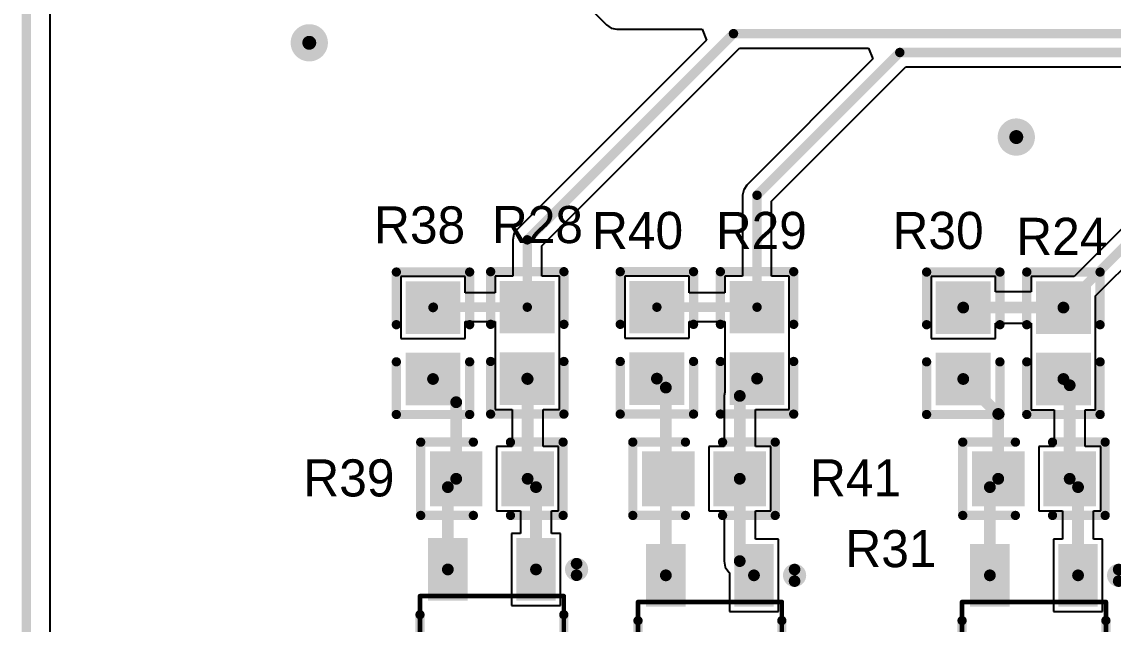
# Model space of a CAD drawing. Extents: x 32 to 132, y 19 to 123.
# Drawn here: x 31.65 to 55.17, y 88.05 to 101.04 of the extents above; entities that cross this region are included whole.
import ezdxf

# ---------------------------------------------------------------- set-up
doc = ezdxf.new("R2010")
doc.units = 0
doc.layers.get('0').update_dxf_attribs({"linetype": 'CONTINUOUS'})
for name, color, linetype in [('BOTTOMLAYER', 5, 'CONTINUOUS'), ('BOTTOMSOLDER', 6, 'CONTINUOUS'), ('MECHANICAL1', 6, 'CONTINUOUS'), ('MECHANICAL13', 56, 'CONTINUOUS'), ('MULTILAYER', 9, 'CONTINUOUS'), ('TOPLAYER', 1, 'CONTINUOUS'), ('TOPOVERLAY', 2, 'CONTINUOUS'), ('TOPPASTE', 8, 'CONTINUOUS'), ('TOPSOLDER', 216, 'CONTINUOUS'), ('VIAHOLELAYER', 16, 'CONTINUOUS')]:
    doc.layers.add(name, color=color, linetype=linetype)

# ---------------------------------------------------------------- blocks, each defined once
blk = doc.blocks.new('SOT_23_3L_70')
at = {"layer": 'MECHANICAL13', "const_width": 0.0999998}
for points in [[(-0.8999982, 1.54999944), (-0.8999982, -1.54999944)], [(-0.8999982, 1.54999944), (0.90000074, 1.54999944)], [(0.90000074, 1.54999944), (0.90000074, -1.54999944)], [(-0.8999982, -1.54999944), (0.90000074, -1.54999944)]]:
    blk.add_lwpolyline(points, dxfattribs=at)
at = {"layer": 'MECHANICAL13', "const_width": 0.0499999}
for points in [[(-0.9249968799999999, 1.54999944, 1), (-0.8749995199999999, 1.54999944, 1)], [(-0.9249968799999999, 1.54999944, 1), (-0.8749995199999999, 1.54999944, 1)], [(0.8750020599999999, 1.54999944, 1), (0.9249994199999999, 1.54999944, 1)], [(0.8750020599999999, 1.54999944, 1), (0.9249994199999999, 1.54999944, 1)], [(-0.9249968799999999, -1.54999944, 1), (-0.8749995199999999, -1.54999944, 1)], [(-0.9249968799999999, -1.54999944, 1), (-0.8749995199999999, -1.54999944, 1)], [(0.8750020599999999, -1.54999944, 1), (0.9249994199999999, -1.54999944, 1)], [(0.8750020599999999, -1.54999944, 1), (0.9249994199999999, -1.54999944, 1)]]:
    blk.add_lwpolyline(points, format="xyb", close=True, dxfattribs=at)
at = {"layer": 'TOPLAYER'}
for points in [[(0.90000074, 1.27499872), (0.90000074, 0.62499748), (2.05000098, 1.27499872), (2.05000098, 0.62499748)], [(-2.04999844, 0.32500062), (-2.04999844, -0.32500062), (-0.8999982, 0.32500062), (-0.8999982, -0.32500062)], [(0.90000074, -0.62500002), (0.90000074, -1.27500126), (2.05000098, -0.62500002), (2.05000098, -1.27500126)]]:
    blk.add_solid(points, dxfattribs=at)
at = {"layer": 'TOPOVERLAY', "const_width": 0.1999996}
for points in [[(-0.8999982, 1.54999944), (0.50000154, 1.54999944)], [(-0.8999982, 1.54999944), (-0.8999982, 0.72499982)], [(-0.8999982, -0.72499982), (-0.8999982, -1.54999944)], [(-0.8999982, -1.54999944), (0.50000154, -1.54999944)]]:
    blk.add_lwpolyline(points, dxfattribs=at)
at = {"layer": 'TOPOVERLAY'}
for points, const_width in [([(-0.9499981, 1.54999944, 1), (-0.8499983, 1.54999944, 1)], 0.0999998), ([(-0.9499981, 1.54999944, 1), (-0.8499983, 1.54999944, 1)], 0.0999998), ([(0.45000164, 1.54999944, 1), (0.55000144, 1.54999944, 1)], 0.0999998), ([(-0.9499981, 0.72499982, 1), (-0.8499983, 0.72499982, 1)], 0.0999998), ([(-0.9499981, -0.72499982, 1), (-0.8499983, -0.72499982, 1)], 0.0999998), ([(-0.9499981, -1.54999944, 1), (-0.8499983, -1.54999944, 1)], 0.0999998), ([(-0.9499981, -1.54999944, 1), (-0.8499983, -1.54999944, 1)], 0.0999998), ([(0.45000164, -1.54999944, 1), (0.55000144, -1.54999944, 1)], 0.0999998), ([(1.60000188, -1.82500016, 1), (1.34999984, -1.82500016, 1)], 0.2499995), ([(1.2875006, -1.82500016, 1), (1.41249908, -1.82500016, 1)], 0.12499848), ([(1.53750264, -1.82500016, 1), (1.66250112, -1.82500016, 1)], 0.12499848)]:
    blk.add_lwpolyline(points, format="xyb", close=True, dxfattribs=dict(at, const_width=const_width))
at = {"layer": 'TOPPASTE'}
for points in [[(0.90000074, 1.27499872), (0.90000074, 0.62499748), (2.05000098, 1.27499872), (2.05000098, 0.62499748)], [(-2.04999844, 0.32500062), (-2.04999844, -0.32500062), (-0.8999982, 0.32500062), (-0.8999982, -0.32500062)], [(0.90000074, -0.62500002), (0.90000074, -1.27500126), (2.05000098, -0.62500002), (2.05000098, -1.27500126)]]:
    blk.add_solid(points, dxfattribs=at)
at = {"layer": 'TOPSOLDER'}
for points in [[(0.7984007399999999, 1.37659872), (0.7984007399999999, 0.52339748), (2.15160098, 1.37659872), (2.15160098, 0.52339748)], [(-2.15159844, 0.42660062), (-2.15159844, -0.42660062), (-0.7983982, 0.42660062), (-0.7983982, -0.42660062)], [(0.7984007399999999, -0.52340002), (0.7984007399999999, -1.37660126), (2.15160098, -0.52340002), (2.15160098, -1.37660126)]]:
    blk.add_solid(points, dxfattribs=at)
blk = doc.blocks.new('SOT_23_3L_74')
at = {"layer": 'MECHANICAL13', "const_width": 0.0999998}
for points in [[(-0.8999982, 1.54999944), (-0.8999982, -1.54999944)], [(-0.8999982, 1.54999944), (0.90000074, 1.54999944)], [(0.90000074, 1.54999944), (0.90000074, -1.54999944)], [(-0.8999982, -1.54999944), (0.90000074, -1.54999944)]]:
    blk.add_lwpolyline(points, dxfattribs=at)
at = {"layer": 'MECHANICAL13', "const_width": 0.0499999}
for points in [[(-0.9249968799999999, 1.54999944, 1), (-0.8749995199999999, 1.54999944, 1)], [(-0.9249968799999999, 1.54999944, 1), (-0.8749995199999999, 1.54999944, 1)], [(0.8750020599999999, 1.54999944, 1), (0.9249994199999999, 1.54999944, 1)], [(0.8750020599999999, 1.54999944, 1), (0.9249994199999999, 1.54999944, 1)], [(-0.9249968799999999, -1.54999944, 1), (-0.8749995199999999, -1.54999944, 1)], [(-0.9249968799999999, -1.54999944, 1), (-0.8749995199999999, -1.54999944, 1)], [(0.8750020599999999, -1.54999944, 1), (0.9249994199999999, -1.54999944, 1)], [(0.8750020599999999, -1.54999944, 1), (0.9249994199999999, -1.54999944, 1)]]:
    blk.add_lwpolyline(points, format="xyb", close=True, dxfattribs=at)
at = {"layer": 'TOPLAYER'}
for points in [[(0.90000074, 1.27499872), (0.90000074, 0.62499748), (2.05000098, 1.27499872), (2.05000098, 0.62499748)], [(-2.04999844, 0.32500062), (-2.04999844, -0.32500062), (-0.8999982, 0.32500062), (-0.8999982, -0.32500062)], [(0.90000074, -0.62500002), (0.90000074, -1.27500126), (2.05000098, -0.62500002), (2.05000098, -1.27500126)]]:
    blk.add_solid(points, dxfattribs=at)
at = {"layer": 'TOPOVERLAY', "const_width": 0.1999996}
for points in [[(-0.8999982, 1.54999944), (0.50000154, 1.54999944)], [(-0.8999982, 1.54999944), (-0.8999982, 0.72499982)], [(-0.8999982, -0.72499982), (-0.8999982, -1.54999944)], [(-0.8999982, -1.54999944), (0.50000154, -1.54999944)]]:
    blk.add_lwpolyline(points, dxfattribs=at)
at = {"layer": 'TOPOVERLAY'}
for points, const_width in [([(-0.9499981, 1.54999944, 1), (-0.8499983, 1.54999944, 1)], 0.0999998), ([(-0.9499981, 1.54999944, 1), (-0.8499983, 1.54999944, 1)], 0.0999998), ([(0.45000164, 1.54999944, 1), (0.55000144, 1.54999944, 1)], 0.0999998), ([(-0.9499981, 0.72499982, 1), (-0.8499983, 0.72499982, 1)], 0.0999998), ([(-0.9499981, -0.72499982, 1), (-0.8499983, -0.72499982, 1)], 0.0999998), ([(-0.9499981, -1.54999944, 1), (-0.8499983, -1.54999944, 1)], 0.0999998), ([(-0.9499981, -1.54999944, 1), (-0.8499983, -1.54999944, 1)], 0.0999998), ([(0.45000164, -1.54999944, 1), (0.55000144, -1.54999944, 1)], 0.0999998), ([(1.60000188, -1.82500016, 1), (1.34999984, -1.82500016, 1)], 0.2499995), ([(1.2875006, -1.82500016, 1), (1.41249908, -1.82500016, 1)], 0.12499848), ([(1.53750264, -1.82500016, 1), (1.66250112, -1.82500016, 1)], 0.12499848)]:
    blk.add_lwpolyline(points, format="xyb", close=True, dxfattribs=dict(at, const_width=const_width))
at = {"layer": 'TOPPASTE'}
for points in [[(0.90000074, 1.27499872), (0.90000074, 0.62499748), (2.05000098, 1.27499872), (2.05000098, 0.62499748)], [(-2.04999844, 0.32500062), (-2.04999844, -0.32500062), (-0.8999982, 0.32500062), (-0.8999982, -0.32500062)], [(0.90000074, -0.62500002), (0.90000074, -1.27500126), (2.05000098, -0.62500002), (2.05000098, -1.27500126)]]:
    blk.add_solid(points, dxfattribs=at)
at = {"layer": 'TOPSOLDER'}
for points in [[(0.7984007399999999, 1.37659872), (0.7984007399999999, 0.52339748), (2.15160098, 1.37659872), (2.15160098, 0.52339748)], [(-2.15159844, 0.42660062), (-2.15159844, -0.42660062), (-0.7983982, 0.42660062), (-0.7983982, -0.42660062)], [(0.7984007399999999, -0.52340002), (0.7984007399999999, -1.37660126), (2.15160098, -0.52340002), (2.15160098, -1.37660126)]]:
    blk.add_solid(points, dxfattribs=at)
blk = doc.blocks.new('SOT_23_3L_75')
at = {"layer": 'MECHANICAL13', "const_width": 0.0999998}
for points in [[(-0.8999982, 1.54999944), (-0.8999982, -1.54999944)], [(-0.8999982, 1.54999944), (0.90000074, 1.54999944)], [(0.90000074, 1.54999944), (0.90000074, -1.54999944)], [(-0.8999982, -1.54999944), (0.90000074, -1.54999944)]]:
    blk.add_lwpolyline(points, dxfattribs=at)
at = {"layer": 'MECHANICAL13', "const_width": 0.0499999}
for points in [[(-0.9249968799999999, 1.54999944, 1), (-0.8749995199999999, 1.54999944, 1)], [(-0.9249968799999999, 1.54999944, 1), (-0.8749995199999999, 1.54999944, 1)], [(0.8750020599999999, 1.54999944, 1), (0.9249994199999999, 1.54999944, 1)], [(0.8750020599999999, 1.54999944, 1), (0.9249994199999999, 1.54999944, 1)], [(-0.9249968799999999, -1.54999944, 1), (-0.8749995199999999, -1.54999944, 1)], [(-0.9249968799999999, -1.54999944, 1), (-0.8749995199999999, -1.54999944, 1)], [(0.8750020599999999, -1.54999944, 1), (0.9249994199999999, -1.54999944, 1)], [(0.8750020599999999, -1.54999944, 1), (0.9249994199999999, -1.54999944, 1)]]:
    blk.add_lwpolyline(points, format="xyb", close=True, dxfattribs=at)
at = {"layer": 'TOPLAYER'}
for points in [[(0.90000074, 1.27499872), (0.90000074, 0.62499748), (2.05000098, 1.27499872), (2.05000098, 0.62499748)], [(-2.04999844, 0.32500062), (-2.04999844, -0.32500062), (-0.8999982, 0.32500062), (-0.8999982, -0.32500062)], [(0.90000074, -0.62500002), (0.90000074, -1.27500126), (2.05000098, -0.62500002), (2.05000098, -1.27500126)]]:
    blk.add_solid(points, dxfattribs=at)
at = {"layer": 'TOPOVERLAY', "const_width": 0.1999996}
for points in [[(-0.8999982, 1.54999944), (0.50000154, 1.54999944)], [(-0.8999982, 1.54999944), (-0.8999982, 0.72499982)], [(-0.8999982, -0.72499982), (-0.8999982, -1.54999944)], [(-0.8999982, -1.54999944), (0.50000154, -1.54999944)]]:
    blk.add_lwpolyline(points, dxfattribs=at)
at = {"layer": 'TOPOVERLAY'}
for points, const_width in [([(-0.9499981, 1.54999944, 1), (-0.8499983, 1.54999944, 1)], 0.0999998), ([(-0.9499981, 1.54999944, 1), (-0.8499983, 1.54999944, 1)], 0.0999998), ([(0.45000164, 1.54999944, 1), (0.55000144, 1.54999944, 1)], 0.0999998), ([(-0.9499981, 0.72499982, 1), (-0.8499983, 0.72499982, 1)], 0.0999998), ([(-0.9499981, -0.72499982, 1), (-0.8499983, -0.72499982, 1)], 0.0999998), ([(-0.9499981, -1.54999944, 1), (-0.8499983, -1.54999944, 1)], 0.0999998), ([(-0.9499981, -1.54999944, 1), (-0.8499983, -1.54999944, 1)], 0.0999998), ([(0.45000164, -1.54999944, 1), (0.55000144, -1.54999944, 1)], 0.0999998), ([(1.60000188, -1.82500016, 1), (1.34999984, -1.82500016, 1)], 0.2499995), ([(1.2875006, -1.82500016, 1), (1.41249908, -1.82500016, 1)], 0.12499848), ([(1.53750264, -1.82500016, 1), (1.66250112, -1.82500016, 1)], 0.12499848)]:
    blk.add_lwpolyline(points, format="xyb", close=True, dxfattribs=dict(at, const_width=const_width))
at = {"layer": 'TOPPASTE'}
for points in [[(0.90000074, 1.27499872), (0.90000074, 0.62499748), (2.05000098, 1.27499872), (2.05000098, 0.62499748)], [(-2.04999844, 0.32500062), (-2.04999844, -0.32500062), (-0.8999982, 0.32500062), (-0.8999982, -0.32500062)], [(0.90000074, -0.62500002), (0.90000074, -1.27500126), (2.05000098, -0.62500002), (2.05000098, -1.27500126)]]:
    blk.add_solid(points, dxfattribs=at)
at = {"layer": 'TOPSOLDER'}
for points in [[(0.7984007399999999, 1.37659872), (0.7984007399999999, 0.52339748), (2.15160098, 1.37659872), (2.15160098, 0.52339748)], [(-2.15159844, 0.42660062), (-2.15159844, -0.42660062), (-0.7983982, 0.42660062), (-0.7983982, -0.42660062)], [(0.7984007399999999, -0.52340002), (0.7984007399999999, -1.37660126), (2.15160098, -0.52340002), (2.15160098, -1.37660126)]]:
    blk.add_solid(points, dxfattribs=at)
blk = doc.blocks.new('0603_R_93')
at = {"layer": 'TOPLAYER'}
for points in [[(-1.2349988, -0.48999902), (-0.30499812, -0.48999902), (-1.2349988, 0.48999902), (-0.30499812, 0.48999902)], [(0.3050032, -0.48999902), (1.23500388, -0.48999902), (0.3050032, 0.48999902), (1.23500388, 0.48999902)]]:
    blk.add_solid(points, dxfattribs=at)
at = {"layer": 'TOPOVERLAY', "const_width": 0.1999996}
for points in [[(-1.5349982, -0.79000096), (-1.5349982, 0.79000096)], [(-0.3999992, 0.79000096), (-1.5349982, 0.79000096)], [(1.53500074, 0.79000096), (0.40000174, 0.79000096)], [(1.53500074, -0.79000096), (1.53500074, 0.79000096)], [(-0.3999992, -0.79000096), (-1.5349982, -0.79000096)], [(1.53500074, -0.79000096), (0.40000174, -0.79000096)]]:
    blk.add_lwpolyline(points, dxfattribs=at)
at = {"layer": 'TOPOVERLAY', "const_width": 0.0999998}
for points in [[(-1.5849981, 0.79000096, 1), (-1.4849983, 0.79000096, 1)], [(-1.5849981, 0.79000096, 1), (-1.4849983, 0.79000096, 1)], [(-0.4499991, 0.79000096, 1), (-0.3499993, 0.79000096, 1)], [(0.35000184, 0.79000096, 1), (0.45000164, 0.79000096, 1)], [(1.48500084, 0.79000096, 1), (1.58500064, 0.79000096, 1)], [(1.48500084, 0.79000096, 1), (1.58500064, 0.79000096, 1)], [(-1.5849981, -0.79000096, 1), (-1.4849983, -0.79000096, 1)], [(-1.5849981, -0.79000096, 1), (-1.4849983, -0.79000096, 1)], [(-0.4499991, -0.79000096, 1), (-0.3499993, -0.79000096, 1)], [(0.35000184, -0.79000096, 1), (0.45000164, -0.79000096, 1)], [(1.48500084, -0.79000096, 1), (1.58500064, -0.79000096, 1)], [(1.48500084, -0.79000096, 1), (1.58500064, -0.79000096, 1)]]:
    blk.add_lwpolyline(points, format="xyb", close=True, dxfattribs=at)
at = {"layer": 'TOPPASTE'}
for points in [[(-1.2349988, -0.48999902), (-0.30499812, -0.48999902), (-1.2349988, 0.48999902), (-0.30499812, 0.48999902)], [(0.3050032, -0.48999902), (1.23500388, -0.48999902), (0.3050032, 0.48999902), (1.23500388, 0.48999902)]]:
    blk.add_solid(points, dxfattribs=at)
at = {"layer": 'TOPSOLDER'}
for points in [[(-1.3365988, -0.59159902), (-0.20339812, -0.59159902), (-1.3365988, 0.59159902), (-0.20339812, 0.59159902)], [(0.2034032, -0.59159902), (1.33660388, -0.59159902), (0.2034032, 0.59159902), (1.33660388, 0.59159902)]]:
    blk.add_solid(points, dxfattribs=at)
blk = doc.blocks.new('0603_R_97')
at = {"layer": 'TOPLAYER'}
for points in [[(-1.2349988, -0.48999902), (-0.30499812, -0.48999902), (-1.2349988, 0.48999902), (-0.30499812, 0.48999902)], [(0.3050032, -0.48999902), (1.23500388, -0.48999902), (0.3050032, 0.48999902), (1.23500388, 0.48999902)]]:
    blk.add_solid(points, dxfattribs=at)
at = {"layer": 'TOPOVERLAY', "const_width": 0.1999996}
for points in [[(-1.5349982, -0.79000096), (-1.5349982, 0.79000096)], [(-0.3999992, 0.79000096), (-1.5349982, 0.79000096)], [(1.53500074, 0.79000096), (0.40000174, 0.79000096)], [(1.53500074, -0.79000096), (1.53500074, 0.79000096)], [(-0.3999992, -0.79000096), (-1.5349982, -0.79000096)], [(1.53500074, -0.79000096), (0.40000174, -0.79000096)]]:
    blk.add_lwpolyline(points, dxfattribs=at)
at = {"layer": 'TOPOVERLAY', "const_width": 0.0999998}
for points in [[(-1.5849981, 0.79000096, 1), (-1.4849983, 0.79000096, 1)], [(-1.5849981, 0.79000096, 1), (-1.4849983, 0.79000096, 1)], [(-0.4499991, 0.79000096, 1), (-0.3499993, 0.79000096, 1)], [(0.35000184, 0.79000096, 1), (0.45000164, 0.79000096, 1)], [(1.48500084, 0.79000096, 1), (1.58500064, 0.79000096, 1)], [(1.48500084, 0.79000096, 1), (1.58500064, 0.79000096, 1)], [(-1.5849981, -0.79000096, 1), (-1.4849983, -0.79000096, 1)], [(-1.5849981, -0.79000096, 1), (-1.4849983, -0.79000096, 1)], [(-0.4499991, -0.79000096, 1), (-0.3499993, -0.79000096, 1)], [(0.35000184, -0.79000096, 1), (0.45000164, -0.79000096, 1)], [(1.48500084, -0.79000096, 1), (1.58500064, -0.79000096, 1)], [(1.48500084, -0.79000096, 1), (1.58500064, -0.79000096, 1)]]:
    blk.add_lwpolyline(points, format="xyb", close=True, dxfattribs=at)
at = {"layer": 'TOPPASTE'}
for points in [[(-1.2349988, -0.48999902), (-0.30499812, -0.48999902), (-1.2349988, 0.48999902), (-0.30499812, 0.48999902)], [(0.3050032, -0.48999902), (1.23500388, -0.48999902), (0.3050032, 0.48999902), (1.23500388, 0.48999902)]]:
    blk.add_solid(points, dxfattribs=at)
at = {"layer": 'TOPSOLDER'}
for points in [[(-1.3365988, -0.59159902), (-0.20339812, -0.59159902), (-1.3365988, 0.59159902), (-0.20339812, 0.59159902)], [(0.2034032, -0.59159902), (1.33660388, -0.59159902), (0.2034032, 0.59159902), (1.33660388, 0.59159902)]]:
    blk.add_solid(points, dxfattribs=at)
blk = doc.blocks.new('0603_R_98')
at = {"layer": 'TOPLAYER'}
for points in [[(-1.2349988, -0.48999902), (-0.30499812, -0.48999902), (-1.2349988, 0.48999902), (-0.30499812, 0.48999902)], [(0.3050032, -0.48999902), (1.23500388, -0.48999902), (0.3050032, 0.48999902), (1.23500388, 0.48999902)]]:
    blk.add_solid(points, dxfattribs=at)
at = {"layer": 'TOPOVERLAY', "const_width": 0.1999996}
for points in [[(-1.5349982, -0.79000096), (-1.5349982, 0.79000096)], [(-0.3999992, 0.79000096), (-1.5349982, 0.79000096)], [(1.53500074, 0.79000096), (0.40000174, 0.79000096)], [(1.53500074, -0.79000096), (1.53500074, 0.79000096)], [(-0.3999992, -0.79000096), (-1.5349982, -0.79000096)], [(1.53500074, -0.79000096), (0.40000174, -0.79000096)]]:
    blk.add_lwpolyline(points, dxfattribs=at)
at = {"layer": 'TOPOVERLAY', "const_width": 0.0999998}
for points in [[(-1.5849981, 0.79000096, 1), (-1.4849983, 0.79000096, 1)], [(-1.5849981, 0.79000096, 1), (-1.4849983, 0.79000096, 1)], [(-0.4499991, 0.79000096, 1), (-0.3499993, 0.79000096, 1)], [(0.35000184, 0.79000096, 1), (0.45000164, 0.79000096, 1)], [(1.48500084, 0.79000096, 1), (1.58500064, 0.79000096, 1)], [(1.48500084, 0.79000096, 1), (1.58500064, 0.79000096, 1)], [(-1.5849981, -0.79000096, 1), (-1.4849983, -0.79000096, 1)], [(-1.5849981, -0.79000096, 1), (-1.4849983, -0.79000096, 1)], [(-0.4499991, -0.79000096, 1), (-0.3499993, -0.79000096, 1)], [(0.35000184, -0.79000096, 1), (0.45000164, -0.79000096, 1)], [(1.48500084, -0.79000096, 1), (1.58500064, -0.79000096, 1)], [(1.48500084, -0.79000096, 1), (1.58500064, -0.79000096, 1)]]:
    blk.add_lwpolyline(points, format="xyb", close=True, dxfattribs=at)
at = {"layer": 'TOPPASTE'}
for points in [[(-1.2349988, -0.48999902), (-0.30499812, -0.48999902), (-1.2349988, 0.48999902), (-0.30499812, 0.48999902)], [(0.3050032, -0.48999902), (1.23500388, -0.48999902), (0.3050032, 0.48999902), (1.23500388, 0.48999902)]]:
    blk.add_solid(points, dxfattribs=at)
at = {"layer": 'TOPSOLDER'}
for points in [[(-1.3365988, -0.59159902), (-0.20339812, -0.59159902), (-1.3365988, 0.59159902), (-0.20339812, 0.59159902)], [(0.2034032, -0.59159902), (1.33660388, -0.59159902), (0.2034032, 0.59159902), (1.33660388, 0.59159902)]]:
    blk.add_solid(points, dxfattribs=at)
blk = doc.blocks.new('0603_R_99')
at = {"layer": 'TOPLAYER'}
for points in [[(-1.2349988, -0.48999902), (-0.30499812, -0.48999902), (-1.2349988, 0.48999902), (-0.30499812, 0.48999902)], [(0.3050032, -0.48999902), (1.23500388, -0.48999902), (0.3050032, 0.48999902), (1.23500388, 0.48999902)]]:
    blk.add_solid(points, dxfattribs=at)
at = {"layer": 'TOPOVERLAY', "const_width": 0.1999996}
for points in [[(-1.5349982, 0.79000096), (-1.5349982, -0.79000096)], [(-1.5349982, 0.79000096), (-0.3999992, 0.79000096)], [(0.40000174, 0.79000096), (1.53500074, 0.79000096)], [(1.53500074, 0.79000096), (1.53500074, -0.79000096)], [(-1.5349982, -0.79000096), (-0.3999992, -0.79000096)], [(0.40000174, -0.79000096), (1.53500074, -0.79000096)]]:
    blk.add_lwpolyline(points, dxfattribs=at)
at = {"layer": 'TOPOVERLAY', "const_width": 0.0999998}
for points in [[(-1.5849981, 0.79000096, 1), (-1.4849983, 0.79000096, 1)], [(-1.5849981, 0.79000096, 1), (-1.4849983, 0.79000096, 1)], [(-0.4499991, 0.79000096, 1), (-0.3499993, 0.79000096, 1)], [(0.35000184, 0.79000096, 1), (0.45000164, 0.79000096, 1)], [(1.48500084, 0.79000096, 1), (1.58500064, 0.79000096, 1)], [(1.48500084, 0.79000096, 1), (1.58500064, 0.79000096, 1)], [(-1.5849981, -0.79000096, 1), (-1.4849983, -0.79000096, 1)], [(-1.5849981, -0.79000096, 1), (-1.4849983, -0.79000096, 1)], [(-0.4499991, -0.79000096, 1), (-0.3499993, -0.79000096, 1)], [(0.35000184, -0.79000096, 1), (0.45000164, -0.79000096, 1)], [(1.48500084, -0.79000096, 1), (1.58500064, -0.79000096, 1)], [(1.48500084, -0.79000096, 1), (1.58500064, -0.79000096, 1)]]:
    blk.add_lwpolyline(points, format="xyb", close=True, dxfattribs=at)
at = {"layer": 'TOPPASTE'}
for points in [[(-1.2349988, -0.48999902), (-0.30499812, -0.48999902), (-1.2349988, 0.48999902), (-0.30499812, 0.48999902)], [(0.3050032, -0.48999902), (1.23500388, -0.48999902), (0.3050032, 0.48999902), (1.23500388, 0.48999902)]]:
    blk.add_solid(points, dxfattribs=at)
at = {"layer": 'TOPSOLDER'}
for points in [[(-1.3365988, -0.59159902), (-0.20339812, -0.59159902), (-1.3365988, 0.59159902), (-0.20339812, 0.59159902)], [(0.2034032, -0.59159902), (1.33660388, -0.59159902), (0.2034032, 0.59159902), (1.33660388, 0.59159902)]]:
    blk.add_solid(points, dxfattribs=at)
blk = doc.blocks.new('0603_R_100')
at = {"layer": 'TOPLAYER'}
for points in [[(-1.2349988, -0.48999902), (-0.30499812, -0.48999902), (-1.2349988, 0.48999902), (-0.30499812, 0.48999902)], [(0.3050032, -0.48999902), (1.23500388, -0.48999902), (0.3050032, 0.48999902), (1.23500388, 0.48999902)]]:
    blk.add_solid(points, dxfattribs=at)
at = {"layer": 'TOPOVERLAY', "const_width": 0.1999996}
for points in [[(-1.5349982, -0.79000096), (-1.5349982, 0.79000096)], [(-1.5349982, 0.79000096), (-0.3999992, 0.79000096)], [(0.40000174, 0.79000096), (1.53500074, 0.79000096)], [(1.53500074, -0.79000096), (1.53500074, 0.79000096)], [(-1.5349982, -0.79000096), (-0.3999992, -0.79000096)], [(0.40000174, -0.79000096), (1.53500074, -0.79000096)]]:
    blk.add_lwpolyline(points, dxfattribs=at)
at = {"layer": 'TOPOVERLAY', "const_width": 0.0999998}
for points in [[(-1.5849981, 0.79000096, 1), (-1.4849983, 0.79000096, 1)], [(-1.5849981, 0.79000096, 1), (-1.4849983, 0.79000096, 1)], [(-0.4499991, 0.79000096, 1), (-0.3499993, 0.79000096, 1)], [(0.35000184, 0.79000096, 1), (0.45000164, 0.79000096, 1)], [(1.48500084, 0.79000096, 1), (1.58500064, 0.79000096, 1)], [(1.48500084, 0.79000096, 1), (1.58500064, 0.79000096, 1)], [(-1.5849981, -0.79000096, 1), (-1.4849983, -0.79000096, 1)], [(-1.5849981, -0.79000096, 1), (-1.4849983, -0.79000096, 1)], [(-0.4499991, -0.79000096, 1), (-0.3499993, -0.79000096, 1)], [(0.35000184, -0.79000096, 1), (0.45000164, -0.79000096, 1)], [(1.48500084, -0.79000096, 1), (1.58500064, -0.79000096, 1)], [(1.48500084, -0.79000096, 1), (1.58500064, -0.79000096, 1)]]:
    blk.add_lwpolyline(points, format="xyb", close=True, dxfattribs=at)
at = {"layer": 'TOPPASTE'}
for points in [[(-1.2349988, -0.48999902), (-0.30499812, -0.48999902), (-1.2349988, 0.48999902), (-0.30499812, 0.48999902)], [(0.3050032, -0.48999902), (1.23500388, -0.48999902), (0.3050032, 0.48999902), (1.23500388, 0.48999902)]]:
    blk.add_solid(points, dxfattribs=at)
at = {"layer": 'TOPSOLDER'}
for points in [[(-1.3365988, -0.59159902), (-0.20339812, -0.59159902), (-1.3365988, 0.59159902), (-0.20339812, 0.59159902)], [(0.2034032, -0.59159902), (1.33660388, -0.59159902), (0.2034032, 0.59159902), (1.33660388, 0.59159902)]]:
    blk.add_solid(points, dxfattribs=at)
blk = doc.blocks.new('0603_R_107')
at = {"layer": 'TOPLAYER'}
for points in [[(-1.2349988, -0.48999902), (-0.30499812, -0.48999902), (-1.2349988, 0.48999902), (-0.30499812, 0.48999902)], [(0.3050032, -0.48999902), (1.23500388, -0.48999902), (0.3050032, 0.48999902), (1.23500388, 0.48999902)]]:
    blk.add_solid(points, dxfattribs=at)
at = {"layer": 'TOPOVERLAY', "const_width": 0.1999996}
for points in [[(-1.5349982, 0.79000096), (-1.5349982, -0.79000096)], [(-1.5349982, 0.79000096), (-0.3999992, 0.79000096)], [(0.40000174, 0.79000096), (1.53500074, 0.79000096)], [(1.53500074, 0.79000096), (1.53500074, -0.79000096)], [(-1.5349982, -0.79000096), (-0.3999992, -0.79000096)], [(0.40000174, -0.79000096), (1.53500074, -0.79000096)]]:
    blk.add_lwpolyline(points, dxfattribs=at)
at = {"layer": 'TOPOVERLAY', "const_width": 0.0999998}
for points in [[(-1.5849981, 0.79000096, 1), (-1.4849983, 0.79000096, 1)], [(-1.5849981, 0.79000096, 1), (-1.4849983, 0.79000096, 1)], [(-0.4499991, 0.79000096, 1), (-0.3499993, 0.79000096, 1)], [(0.35000184, 0.79000096, 1), (0.45000164, 0.79000096, 1)], [(1.48500084, 0.79000096, 1), (1.58500064, 0.79000096, 1)], [(1.48500084, 0.79000096, 1), (1.58500064, 0.79000096, 1)], [(-1.5849981, -0.79000096, 1), (-1.4849983, -0.79000096, 1)], [(-1.5849981, -0.79000096, 1), (-1.4849983, -0.79000096, 1)], [(-0.4499991, -0.79000096, 1), (-0.3499993, -0.79000096, 1)], [(0.35000184, -0.79000096, 1), (0.45000164, -0.79000096, 1)], [(1.48500084, -0.79000096, 1), (1.58500064, -0.79000096, 1)], [(1.48500084, -0.79000096, 1), (1.58500064, -0.79000096, 1)]]:
    blk.add_lwpolyline(points, format="xyb", close=True, dxfattribs=at)
at = {"layer": 'TOPPASTE'}
for points in [[(-1.2349988, -0.48999902), (-0.30499812, -0.48999902), (-1.2349988, 0.48999902), (-0.30499812, 0.48999902)], [(0.3050032, -0.48999902), (1.23500388, -0.48999902), (0.3050032, 0.48999902), (1.23500388, 0.48999902)]]:
    blk.add_solid(points, dxfattribs=at)
at = {"layer": 'TOPSOLDER'}
for points in [[(-1.3365988, -0.59159902), (-0.20339812, -0.59159902), (-1.3365988, 0.59159902), (-0.20339812, 0.59159902)], [(0.2034032, -0.59159902), (1.33660388, -0.59159902), (0.2034032, 0.59159902), (1.33660388, 0.59159902)]]:
    blk.add_solid(points, dxfattribs=at)
blk = doc.blocks.new('0603_R_108')
at = {"layer": 'TOPLAYER'}
for points in [[(-1.2349988, -0.48999902), (-0.30499812, -0.48999902), (-1.2349988, 0.48999902), (-0.30499812, 0.48999902)], [(0.3050032, -0.48999902), (1.23500388, -0.48999902), (0.3050032, 0.48999902), (1.23500388, 0.48999902)]]:
    blk.add_solid(points, dxfattribs=at)
at = {"layer": 'TOPOVERLAY', "const_width": 0.1999996}
for points in [[(-1.5349982, -0.79000096), (-1.5349982, 0.79000096)], [(-1.5349982, 0.79000096), (-0.3999992, 0.79000096)], [(0.40000174, 0.79000096), (1.53500074, 0.79000096)], [(1.53500074, -0.79000096), (1.53500074, 0.79000096)], [(-1.5349982, -0.79000096), (-0.3999992, -0.79000096)], [(0.40000174, -0.79000096), (1.53500074, -0.79000096)]]:
    blk.add_lwpolyline(points, dxfattribs=at)
at = {"layer": 'TOPOVERLAY', "const_width": 0.0999998}
for points in [[(-1.5849981, 0.79000096, 1), (-1.4849983, 0.79000096, 1)], [(-1.5849981, 0.79000096, 1), (-1.4849983, 0.79000096, 1)], [(-0.4499991, 0.79000096, 1), (-0.3499993, 0.79000096, 1)], [(0.35000184, 0.79000096, 1), (0.45000164, 0.79000096, 1)], [(1.48500084, 0.79000096, 1), (1.58500064, 0.79000096, 1)], [(1.48500084, 0.79000096, 1), (1.58500064, 0.79000096, 1)], [(-1.5849981, -0.79000096, 1), (-1.4849983, -0.79000096, 1)], [(-1.5849981, -0.79000096, 1), (-1.4849983, -0.79000096, 1)], [(-0.4499991, -0.79000096, 1), (-0.3499993, -0.79000096, 1)], [(0.35000184, -0.79000096, 1), (0.45000164, -0.79000096, 1)], [(1.48500084, -0.79000096, 1), (1.58500064, -0.79000096, 1)], [(1.48500084, -0.79000096, 1), (1.58500064, -0.79000096, 1)]]:
    blk.add_lwpolyline(points, format="xyb", close=True, dxfattribs=at)
at = {"layer": 'TOPPASTE'}
for points in [[(-1.2349988, -0.48999902), (-0.30499812, -0.48999902), (-1.2349988, 0.48999902), (-0.30499812, 0.48999902)], [(0.3050032, -0.48999902), (1.23500388, -0.48999902), (0.3050032, 0.48999902), (1.23500388, 0.48999902)]]:
    blk.add_solid(points, dxfattribs=at)
at = {"layer": 'TOPSOLDER'}
for points in [[(-1.3365988, -0.59159902), (-0.20339812, -0.59159902), (-1.3365988, 0.59159902), (-0.20339812, 0.59159902)], [(0.2034032, -0.59159902), (1.33660388, -0.59159902), (0.2034032, 0.59159902), (1.33660388, 0.59159902)]]:
    blk.add_solid(points, dxfattribs=at)
blk = doc.blocks.new('0603_R_109')
at = {"layer": 'TOPLAYER'}
for points in [[(-1.2349988, -0.48999902), (-0.30499812, -0.48999902), (-1.2349988, 0.48999902), (-0.30499812, 0.48999902)], [(0.3050032, -0.48999902), (1.23500388, -0.48999902), (0.3050032, 0.48999902), (1.23500388, 0.48999902)]]:
    blk.add_solid(points, dxfattribs=at)
at = {"layer": 'TOPOVERLAY', "const_width": 0.1999996}
for points in [[(-1.5349982, 0.79000096), (-1.5349982, -0.79000096)], [(-1.5349982, 0.79000096), (-0.3999992, 0.79000096)], [(0.40000174, 0.79000096), (1.53500074, 0.79000096)], [(1.53500074, 0.79000096), (1.53500074, -0.79000096)], [(-1.5349982, -0.79000096), (-0.3999992, -0.79000096)], [(0.40000174, -0.79000096), (1.53500074, -0.79000096)]]:
    blk.add_lwpolyline(points, dxfattribs=at)
at = {"layer": 'TOPOVERLAY', "const_width": 0.0999998}
for points in [[(-1.5849981, 0.79000096, 1), (-1.4849983, 0.79000096, 1)], [(-1.5849981, 0.79000096, 1), (-1.4849983, 0.79000096, 1)], [(-0.4499991, 0.79000096, 1), (-0.3499993, 0.79000096, 1)], [(0.35000184, 0.79000096, 1), (0.45000164, 0.79000096, 1)], [(1.48500084, 0.79000096, 1), (1.58500064, 0.79000096, 1)], [(1.48500084, 0.79000096, 1), (1.58500064, 0.79000096, 1)], [(-1.5849981, -0.79000096, 1), (-1.4849983, -0.79000096, 1)], [(-1.5849981, -0.79000096, 1), (-1.4849983, -0.79000096, 1)], [(-0.4499991, -0.79000096, 1), (-0.3499993, -0.79000096, 1)], [(0.35000184, -0.79000096, 1), (0.45000164, -0.79000096, 1)], [(1.48500084, -0.79000096, 1), (1.58500064, -0.79000096, 1)], [(1.48500084, -0.79000096, 1), (1.58500064, -0.79000096, 1)]]:
    blk.add_lwpolyline(points, format="xyb", close=True, dxfattribs=at)
at = {"layer": 'TOPPASTE'}
for points in [[(-1.2349988, -0.48999902), (-0.30499812, -0.48999902), (-1.2349988, 0.48999902), (-0.30499812, 0.48999902)], [(0.3050032, -0.48999902), (1.23500388, -0.48999902), (0.3050032, 0.48999902), (1.23500388, 0.48999902)]]:
    blk.add_solid(points, dxfattribs=at)
at = {"layer": 'TOPSOLDER'}
for points in [[(-1.3365988, -0.59159902), (-0.20339812, -0.59159902), (-1.3365988, 0.59159902), (-0.20339812, 0.59159902)], [(0.2034032, -0.59159902), (1.33660388, -0.59159902), (0.2034032, 0.59159902), (1.33660388, 0.59159902)]]:
    blk.add_solid(points, dxfattribs=at)
blk = doc.blocks.new('0603_R_110')
at = {"layer": 'TOPLAYER'}
for points in [[(-1.2349988, -0.48999902), (-0.30499812, -0.48999902), (-1.2349988, 0.48999902), (-0.30499812, 0.48999902)], [(0.3050032, -0.48999902), (1.23500388, -0.48999902), (0.3050032, 0.48999902), (1.23500388, 0.48999902)]]:
    blk.add_solid(points, dxfattribs=at)
at = {"layer": 'TOPOVERLAY', "const_width": 0.1999996}
for points in [[(-1.5349982, -0.79000096), (-1.5349982, 0.79000096)], [(-1.5349982, 0.79000096), (-0.3999992, 0.79000096)], [(0.40000174, 0.79000096), (1.53500074, 0.79000096)], [(1.53500074, -0.79000096), (1.53500074, 0.79000096)], [(-1.5349982, -0.79000096), (-0.3999992, -0.79000096)], [(0.40000174, -0.79000096), (1.53500074, -0.79000096)]]:
    blk.add_lwpolyline(points, dxfattribs=at)
at = {"layer": 'TOPOVERLAY', "const_width": 0.0999998}
for points in [[(-1.5849981, 0.79000096, 1), (-1.4849983, 0.79000096, 1)], [(-1.5849981, 0.79000096, 1), (-1.4849983, 0.79000096, 1)], [(-0.4499991, 0.79000096, 1), (-0.3499993, 0.79000096, 1)], [(0.35000184, 0.79000096, 1), (0.45000164, 0.79000096, 1)], [(1.48500084, 0.79000096, 1), (1.58500064, 0.79000096, 1)], [(1.48500084, 0.79000096, 1), (1.58500064, 0.79000096, 1)], [(-1.5849981, -0.79000096, 1), (-1.4849983, -0.79000096, 1)], [(-1.5849981, -0.79000096, 1), (-1.4849983, -0.79000096, 1)], [(-0.4499991, -0.79000096, 1), (-0.3499993, -0.79000096, 1)], [(0.35000184, -0.79000096, 1), (0.45000164, -0.79000096, 1)], [(1.48500084, -0.79000096, 1), (1.58500064, -0.79000096, 1)], [(1.48500084, -0.79000096, 1), (1.58500064, -0.79000096, 1)]]:
    blk.add_lwpolyline(points, format="xyb", close=True, dxfattribs=at)
at = {"layer": 'TOPPASTE'}
for points in [[(-1.2349988, -0.48999902), (-0.30499812, -0.48999902), (-1.2349988, 0.48999902), (-0.30499812, 0.48999902)], [(0.3050032, -0.48999902), (1.23500388, -0.48999902), (0.3050032, 0.48999902), (1.23500388, 0.48999902)]]:
    blk.add_solid(points, dxfattribs=at)
at = {"layer": 'TOPSOLDER'}
for points in [[(-1.3365988, -0.59159902), (-0.20339812, -0.59159902), (-1.3365988, 0.59159902), (-0.20339812, 0.59159902)], [(0.2034032, -0.59159902), (1.33660388, -0.59159902), (0.2034032, 0.59159902), (1.33660388, 0.59159902)]]:
    blk.add_solid(points, dxfattribs=at)

msp = doc.modelspace()

# ---------------------------------------------------------------- linework, layer by layer
at = {"layer": 'BOTTOMLAYER'}
msp.add_line((32.258, 20.32), (32.258, 121.412), dxfattribs=at)
at = {"layer": 'BOTTOMLAYER', "const_width": 0.2999994}
for points in [[(37.69600029999999, 100.584, 1), (37.9959997, 100.584, 1)], [(52.9360003, 98.55199999999999, 1), (53.23599969999999, 98.55199999999999, 1)]]:
    msp.add_lwpolyline(points, format="xyb", close=True, dxfattribs=at)
at = {"layer": 'BOTTOMSOLDER', "const_width": 0.4015994}
for points in [[(37.6452003, 100.584, 1), (38.0467997, 100.584, 1)], [(52.88520029999999, 98.55199999999999, 1), (53.2867997, 98.55199999999999, 1)]]:
    msp.add_lwpolyline(points, format="xyb", close=True, dxfattribs=at)
at = {"layer": 'MECHANICAL1', "const_width": 0.1999996}
msp.add_lwpolyline([(31.75, 18.669), (31.75, 122.936)], dxfattribs=at)
at = {"layer": 'MULTILAYER', "const_width": 0.2999994}
for points in [[(37.69600029999999, 100.584, 1), (37.9959997, 100.584, 1)], [(52.9360003, 98.55199999999999, 1), (53.23599969999999, 98.55199999999999, 1)]]:
    msp.add_lwpolyline(points, format="xyb", close=True, dxfattribs=at)
at = {"layer": 'TOPLAYER'}
for p, q in [((32.258, 20.32), (32.258, 121.412)), ((40.23370414, 104.9878012), (44.2533913, 100.96811404)), ((44.2533913, 100.96811404), (44.35421152, 100.90074562)), ((44.35421152, 100.90074562), (44.4731394, 100.8770906)), ((44.4731394, 100.8770906), (46.31426347999999, 100.8770906)), ((46.31426347999999, 100.8770906), (46.41146673999999, 100.64242508)), ((46.41146673999999, 100.64242508), (42.3252519, 96.55621024)), ((42.85577154, 96.20773747999999), (47.11872466, 100.4706906)), ((47.11872466, 100.4706906), (49.899316, 100.4706906)), ((49.899316, 100.4706906), (49.99651926, 100.23602508)), ((49.99651926, 100.23602508), (47.2782519, 97.51775518)), ((47.80877154, 97.16928241999999), (50.70378226, 100.0642906)), ((50.70378226, 100.0642906), (58.51792716, 100.0642906)), ((58.61513042, 99.82962508), (54.33070413999999, 95.5451988)), ((54.79519902, 95.13070128), (59.32238834, 99.65789059999999)), ((47.21088348, 97.41693495999999), (47.18722846, 97.29800707999999)), ((47.2782519, 97.51775518), (47.21088348, 97.41693495999999)), ((47.18722846, 97.29800707999999), (47.18722846, 95.55320234)), ((47.80877154, 95.55320234), (47.80877154, 97.16928241999999)), ((42.25788348, 96.45539002), (42.23422846, 96.33646214)), ((42.3252519, 96.55621024), (42.25788348, 96.45539002)), ((42.23422846, 96.33646214), (42.23422846, 95.55320234)), ((42.85577154, 95.55320234), (42.85577154, 96.20773747999999)), ((41.20619902, 95.54520387999999), (39.81980098, 95.54520387999999)), ((39.81980098, 95.54520387999999), (39.81980098, 94.20880319999999)), ((41.20619902, 95.19577353999999), (41.20619902, 95.54520387999999)), ((42.23422846, 95.55320234), (41.85180098, 95.55320234)), ((41.85180098, 95.55320234), (41.85180098, 95.19577353999999)), ((43.23819902, 95.55320234), (42.85577154, 95.55320234)), ((43.23819902, 94.21680674), (43.23819902, 95.55320234)), ((46.03219902, 95.55320488), (44.64580098, 95.55320488)), ((44.64580098, 95.55320488), (44.64580098, 94.2168042)), ((46.03219902, 95.19577608), (46.03219902, 95.55320488)), ((47.18722846, 95.55320234), (46.80480098, 95.55320234)), ((46.80480098, 95.55320234), (46.80480098, 95.19577608)), ((48.19119902, 95.55320234), (47.80877154, 95.55320234)), ((48.19119902, 94.21680674), (48.19119902, 95.55320234)), ((52.63619902, 95.54520133999999), (51.24980098, 95.54520133999999)), ((51.24980098, 95.54520133999999), (51.24980098, 94.20880066)), ((52.63619902, 95.21367038), (52.63619902, 95.54520133999999)), ((54.33070413999999, 95.5451988), (53.40880098, 95.5451988)), ((53.40880098, 95.5451988), (53.40880098, 95.21367038)), ((41.85180098, 95.19577353999999), (41.20619902, 95.19577353999999)), ((46.80480098, 95.19577608), (46.03219902, 95.19577608)), ((53.40880098, 95.21367038), (52.63619902, 95.21367038)), ((54.79519902, 94.20880319999999), (54.79519902, 95.13070128)), ((41.20619902, 94.20880319999999), (41.20619902, 94.57423046)), ((41.20619902, 94.57423046), (41.85180098, 94.57423046)), ((41.85180098, 94.57423046), (41.85180098, 94.2168042)), ((46.03219902, 94.2168042), (46.03219902, 94.57423299999999)), ((46.03219902, 94.57423299999999), (46.80480098, 94.57423299999999)), ((46.80480098, 94.57423299999999), (46.80480098, 94.2168042)), ((52.63619902, 94.20880066), (52.63619902, 94.54033161999999)), ((52.63619902, 94.54033161999999), (53.40880098, 94.54033161999999)), ((53.40880098, 94.54033161999999), (53.40880098, 94.20880066)), ((39.81980098, 94.20880319999999), (41.20619902, 94.20880319999999)), ((41.85179844, 94.21680674), (41.8517959, 94.01319525999999)), ((41.85180098, 94.2168042), (41.85179844, 94.21680674)), ((43.2382041, 94.21680674), (43.23819902, 94.21680674)), ((43.2382041, 94.0131978), (43.2382041, 94.21680674)), ((44.64580098, 94.2168042), (46.03219902, 94.2168042)), ((46.80479844, 94.21680674), (46.80479589999999, 94.01319525999999)), ((46.80480098, 94.2168042), (46.80479844, 94.21680674)), ((48.1912041, 94.21680674), (48.19119902, 94.21680674)), ((48.1912041, 94.0131978), (48.1912041, 94.21680674)), ((51.24980098, 94.20880066), (52.63619902, 94.20880066)), ((53.40879844, 94.20880319999999), (53.40879589999999, 94.00519172)), ((53.40880098, 94.20880066), (53.40879844, 94.20880319999999)), ((54.7952041, 94.20880319999999), (54.79519902, 94.20880319999999)), ((54.7952041, 94.00519426), (54.7952041, 94.20880319999999)), ((41.8517959, 94.01319525999999), (41.85180098, 94.01319525999999)), ((41.85180098, 94.01319525999999), (41.85180098, 92.67679966)), ((43.23819902, 92.67679966), (43.23819902, 94.0131978)), ((43.23819902, 94.0131978), (43.23819902, 94.0131978)), ((43.23819902, 94.0131978), (43.23819902, 94.01319525999999)), ((43.23819902, 94.01319525999999), (43.2382041, 94.0131978)), ((46.80479589999999, 94.01319525999999), (46.80480098, 94.01319525999999)), ((46.80480098, 94.01319525999999), (46.80480098, 93.05478468)), ((48.19119902, 92.67679966), (48.19119902, 94.0131978)), ((48.19119902, 94.0131978), (48.19119902, 94.0131978)), ((48.19119902, 94.0131978), (48.19119902, 94.01319525999999)), ((48.19119902, 94.01319525999999), (48.1912041, 94.0131978)), ((53.40879589999999, 94.00519172), (53.40880098, 94.00519172)), ((53.40880098, 94.00519172), (53.40880098, 92.66879612)), ((54.79519902, 92.66879612), (54.79519902, 94.00519426)), ((54.79519902, 94.00519426), (54.79519902, 94.00519426)), ((54.79519902, 94.00519426), (54.79519902, 94.00519172)), ((54.79519902, 94.00519172), (54.7952041, 94.00519426)), ((46.80480098, 93.05478468), (46.78833416, 92.97200353999999)), ((46.78833416, 92.97200353999999), (46.78833416, 91.87919902)), ((41.85180098, 92.67679966), (42.21633416, 92.67679966)), ((42.21633416, 92.67679966), (42.21633416, 91.87919902)), ((42.88967292, 91.87919902), (42.88967292, 92.67679966)), ((42.88967292, 92.67679966), (43.23819902, 92.67679966)), ((47.46167292, 91.87919902), (47.46167292, 92.67679966)), ((47.46167292, 92.67679966), (48.19119902, 92.67679966)), ((53.40880098, 92.66879612), (53.90033416, 92.66879612)), ((53.90033416, 92.66879612), (53.90033416, 91.87919902)), ((54.57367292, 91.87919902), (54.57367292, 92.66879612)), ((54.57367292, 92.66879612), (54.79519902, 92.66879612)), ((42.21633416, 91.87919902), (41.8848032, 91.87919902)), ((41.8848032, 91.87919902), (41.8848032, 90.49280098)), ((43.22120388, 91.87919902), (42.88967292, 91.87919902)), ((43.22120388, 90.49280098), (43.22120388, 91.87919902)), ((46.78833416, 91.87919902), (46.4568032, 91.87919902)), ((46.4568032, 91.87919902), (46.4568032, 90.49280098)), ((47.79320388, 91.87919902), (47.46167292, 91.87919902)), ((47.79320388, 90.49280098), (47.79320388, 91.87919902)), ((53.90033416, 91.87919902), (53.5688032, 91.87919902)), ((53.5688032, 91.87919902), (53.5688032, 90.49280098)), ((54.90520387999999, 91.87919902), (54.57367292, 91.87919902)), ((54.90520387999999, 90.49280098), (54.90520387999999, 91.87919902)), ((41.8848032, 90.49280098), (42.39633126, 90.49280098)), ((42.39633126, 90.49280098), (42.39633126, 90.01020098)), ((43.06967002, 90.01020098), (43.06967002, 90.49280098)), ((43.06967002, 90.49280098), (43.22120388, 90.49280098)), ((46.4568032, 90.49280098), (46.78833416, 90.49280098)), ((46.78833416, 90.49280098), (46.78833416, 89.41199796)), ((47.46167292, 89.88320098), (47.46167292, 90.49280098)), ((47.46167292, 90.49280098), (47.79320388, 90.49280098)), ((53.5688032, 90.49280098), (54.08033125999999, 90.49280098)), ((54.08033125999999, 90.49280098), (54.08033125999999, 89.88320098)), ((54.75367001999999, 89.88320098), (54.75367001999999, 90.49280098)), ((54.75367001999999, 90.49280098), (54.90520387999999, 90.49280098)), ((42.39633126, 90.01020098), (42.20480002, 90.01020098)), ((42.20480002, 90.01020098), (42.20480002, 88.45380073999999)), ((43.26120126, 90.01020098), (43.06967002, 90.01020098)), ((43.26120126, 88.45380073999999), (43.26120126, 90.01020098)), ((47.96020126, 89.88320098), (47.46167292, 89.88320098)), ((47.96020126, 88.32680074), (47.96020126, 89.88320098)), ((54.08033125999999, 89.88320098), (53.88880002, 89.88320098)), ((53.88880002, 89.88320098), (53.88880002, 88.32680074)), ((54.94520126, 89.88320098), (54.75367001999999, 89.88320098)), ((54.94520126, 88.32680074), (54.94520126, 89.88320098)), ((46.78833416, 89.41199796), (46.81396276, 89.283159)), ((46.81396276, 89.283159), (46.88694203999999, 89.17393899999999)), ((46.88694203999999, 89.17393899999999), (46.8869395, 89.17393646)), ((46.8869395, 89.17393646), (46.88694203999999, 89.17393646)), ((46.88694203999999, 89.17393646), (46.88694203999999, 89.17393138)), ((46.88694203999999, 89.17393138), (46.88694458, 89.17393392)), ((46.88694458, 89.17393392), (46.90380002, 89.15707848)), ((46.90380002, 89.15707848), (46.90380002, 88.32680074)), ((42.20480002, 88.45380073999999), (43.26120126, 88.45380073999999)), ((46.90380002, 88.32680074), (47.96020126, 88.32680074)), ((53.88880002, 88.32680074), (54.94520126, 88.32680074))]:
    msp.add_line(p, q, dxfattribs=at)
for points, const_width in [([(37.69600029999999, 100.584, 1), (37.9959997, 100.584, 1)], 0.2999994), ([(46.9392, 100.78146214, 1), (47.0408, 100.78146214, 1)], 0.1016), ([(46.9392, 100.78146214, 1), (47.0408, 100.78146214, 1)], 0.1016), ([(50.52425505999999, 100.37506214, 1), (50.62585506, 100.37506214, 1)], 0.1016), ([(50.52425505999999, 100.37506214, 1), (50.62585506, 100.37506214, 1)], 0.1016), ([(52.9360003, 98.55199999999999, 1), (53.23599969999999, 98.55199999999999, 1)], 0.2999994), ([(47.4472, 97.29800707999999, 1), (47.5488, 97.29800707999999, 1)], 0.1016), ([(47.4472, 97.29800707999999, 1), (47.5488, 97.29800707999999, 1)], 0.1016), ([(42.4942, 96.33646214, 1), (42.5958, 96.33646214, 1)], 0.1016), ([(42.4942, 96.33646214, 1), (42.5958, 96.33646214, 1)], 0.1016), ([(40.4622, 94.87700353999999, 1), (40.5638, 94.87700353999999, 1)], 0.1016), ([(40.47019846, 94.885002, 1), (40.57179846, 94.885002, 1)], 0.1016), ([(40.47019846, 94.885002, 1), (40.57179846, 94.885002, 1)], 0.1016), ([(42.4942, 94.885002, 1), (42.5958, 94.885002, 1)], 0.1016), ([(42.4942, 94.885002, 1), (42.5958, 94.885002, 1)], 0.1016), ([(45.2882, 94.88500454, 1), (45.38979999999999, 94.88500454, 1)], 0.1016), ([(47.44719746, 94.88500454, 1), (47.54879746, 94.88500454, 1)], 0.1016), ([(47.44719746, 94.88500454, 1), (47.54879746, 94.88500454, 1)], 0.1016), ([(47.4472, 94.885002, 1), (47.5488, 94.885002, 1)], 0.1016), ([(47.4472, 94.885002, 1), (47.5488, 94.885002, 1)], 0.1016), ([(51.8795, 94.87700099999999, 1), (52.0065, 94.87700099999999, 1)], 0.127), ([(54.03849745999999, 94.87700099999999, 1), (54.16549746, 94.87700099999999, 1)], 0.127), ([(54.03849745999999, 94.87700099999999, 1), (54.16549746, 94.87700099999999, 1)], 0.127), ([(54.0385, 94.87699846, 1), (54.16549999999999, 94.87699846, 1)], 0.127), ([(54.05119999999999, 94.87699846, 1), (54.1528, 94.87699846, 1)], 0.1016), ([(40.4495, 93.33700153999999, 1), (40.5765, 93.33700153999999, 1)], 0.127), ([(42.4815, 93.345, 1), (42.6085, 93.345, 1)], 0.127), ([(42.48950353999999, 93.33699646, 1), (42.61650354, 93.33699646, 1)], 0.127), ([(42.48950353999999, 93.33699646, 1), (42.61650354, 93.33699646, 1)], 0.127), ([(45.2755, 93.34500254, 1), (45.4025, 93.34500254, 1)], 0.127), ([(47.4345, 93.345, 1), (47.5615, 93.345, 1)], 0.127), ([(51.8795, 93.33699899999999, 1), (52.0065, 93.33699899999999, 1)], 0.127), ([(54.0385, 93.33699646, 1), (54.16549999999999, 93.33699646, 1)], 0.127), ([(45.4685019, 93.15200064, 1), (45.5955019, 93.15200064, 1)], 0.127), ([(45.4685019, 93.15200064, 1), (45.5955019, 93.15200064, 1)], 0.127), ([(54.17350354, 93.20199292, 1), (54.30050353999999, 93.20199292, 1)], 0.127), ([(54.17350354, 93.20199292, 1), (54.30050353999999, 93.20199292, 1)], 0.127), ([(40.94950154, 92.83699999999999, 1), (41.07650154, 92.83699999999999, 1)], 0.127), ([(40.94950154, 92.83699999999999, 1), (41.07650154, 92.83699999999999, 1)], 0.127), ([(47.06150354, 92.97200353999999, 1), (47.18850354, 92.97200353999999, 1)], 0.127), ([(47.06150354, 92.97200353999999, 1), (47.18850354, 92.97200353999999, 1)], 0.127), ([(52.63350154, 92.58299746, 1), (52.76050154, 92.58299746, 1)], 0.127), ([(52.63350154, 92.58299746, 1), (52.76050154, 92.58299746, 1)], 0.127), ([(40.94950154, 91.18599999999999, 1), (41.07650154, 91.18599999999999, 1)], 0.127), ([(40.94950154, 91.18599999999999, 1), (41.07650154, 91.18599999999999, 1)], 0.127), ([(42.48950353999999, 91.18599999999999, 1), (42.61650354, 91.18599999999999, 1)], 0.127), ([(42.48950353999999, 91.18599999999999, 1), (42.61650354, 91.18599999999999, 1)], 0.127), ([(47.06150354, 91.18599999999999, 1), (47.18850354, 91.18599999999999, 1)], 0.127), ([(47.06150354, 91.18599999999999, 1), (47.18850354, 91.18599999999999, 1)], 0.127), ([(52.63350154, 91.18599999999999, 1), (52.76050154, 91.18599999999999, 1)], 0.127), ([(52.63350154, 91.18599999999999, 1), (52.76050154, 91.18599999999999, 1)], 0.127), ([(54.17350354, 91.18599999999999, 1), (54.30050353999999, 91.18599999999999, 1)], 0.127), ([(54.17350354, 91.18599999999999, 1), (54.30050353999999, 91.18599999999999, 1)], 0.127), ([(40.76950189999999, 91.00600036, 1), (40.8965019, 91.00600036, 1)], 0.127), ([(40.76950189999999, 91.00600036, 1), (40.8965019, 91.00600036, 1)], 0.127), ([(42.66950064, 91.0060029, 1), (42.79650064, 91.0060029, 1)], 0.127), ([(42.66950064, 91.0060029, 1), (42.79650064, 91.0060029, 1)], 0.127), ([(52.4535019, 91.00600036, 1), (52.58050189999999, 91.00600036, 1)], 0.127), ([(52.4535019, 91.00600036, 1), (52.58050189999999, 91.00600036, 1)], 0.127), ([(54.35350064, 91.0060029, 1), (54.48050064, 91.0060029, 1)], 0.127), ([(54.35350064, 91.0060029, 1), (54.48050064, 91.0060029, 1)], 0.127), ([(47.06150354, 89.41199796, 1), (47.18850354, 89.41199796, 1)], 0.127), ([(47.06150354, 89.41199796, 1), (47.18850354, 89.41199796, 1)], 0.127), ([(40.76950189999999, 89.23200086, 1), (40.8965019, 89.23200086, 1)], 0.127), ([(42.66950064, 89.23200086, 1), (42.79650064, 89.23200086, 1)], 0.127), ([(45.4685019, 89.10500085999999, 1), (45.5955019, 89.10500085999999, 1)], 0.127), ([(47.36850064, 89.10500085999999, 1), (47.49550064, 89.10500085999999, 1)], 0.127), ([(52.4535019, 89.10500085999999, 1), (52.58050189999999, 89.10500085999999, 1)], 0.127), ([(54.35350064, 89.10500085999999, 1), (54.48050064, 89.10500085999999, 1)], 0.127)]:
    msp.add_lwpolyline(points, format="xyb", close=True, dxfattribs=dict(at, const_width=const_width))
for points, const_width in [([(42.54499999999999, 96.33646214), (46.98999999999999, 100.78146214)], 0.2032), ([(46.98999999999999, 100.78146214), (68.34865171999999, 100.78146214)], 0.2032), ([(47.498, 97.29800707999999), (50.57505506, 100.37506214)], 0.2032), ([(50.57505506, 100.37506214), (68.18031576, 100.37506214)], 0.2032), ([(54.102, 94.87699846), (59.19366368, 99.96866213999999)], 0.2032), ([(47.498, 94.885002), (47.498, 97.29800707999999)], 0.2032), ([(42.54499999999999, 94.885002), (42.54499999999999, 96.33646214)], 0.2032), ([(40.513, 94.87700353999999), (40.52099846, 94.885002)], 0.2032), ([(40.52099846, 94.885002), (42.54499999999999, 94.885002)], 0.2032), ([(45.339, 94.88500454), (47.49799746, 94.88500454)], 0.2032), ([(47.49799746, 94.88500454), (47.498, 94.885002)], 0.2032), ([(51.943, 94.87700099999999), (54.10199746, 94.87700099999999)], 0.254), ([(54.10199746, 94.87700099999999), (54.102, 94.87699846)], 0.254), ([(40.513, 93.33700153999999), (41.01300154, 92.83699999999999)], 0.254), ([(42.54499999999999, 93.345), (42.55300354, 93.33699646)], 0.254), ([(42.55300354, 91.18599999999999), (42.55300354, 93.33699646)], 0.254), ([(45.339, 93.34500254), (45.5320019, 93.15200064)], 0.254), ([(47.12500353999999, 92.97200353999999), (47.498, 93.345)], 0.254), ([(51.943, 93.33699899999999), (52.69700154, 92.58299746)], 0.254), ([(54.102, 93.33699646), (54.23700354, 93.20199292)], 0.254), ([(45.5320019, 89.10500085999999), (45.5320019, 93.15200064)], 0.254), ([(54.23700354, 91.18599999999999), (54.23700354, 93.20199292)], 0.254), ([(41.01300154, 91.18599999999999), (41.01300154, 92.83699999999999)], 0.254), ([(47.12500353999999, 91.18599999999999), (47.12500353999999, 92.97200353999999)], 0.254), ([(52.69700154, 91.18599999999999), (52.69700154, 92.58299746)], 0.254), ([(40.8330019, 91.00600036), (41.01300154, 91.18599999999999)], 0.254), ([(42.55300354, 91.18599999999999), (42.73300064, 91.0060029)], 0.254), ([(47.12500353999999, 89.41199796), (47.12500353999999, 91.18599999999999)], 0.254), ([(52.5170019, 91.00600036), (52.69700154, 91.18599999999999)], 0.254), ([(54.23700354, 91.18599999999999), (54.41700064, 91.0060029)], 0.254), ([(40.8330019, 89.23200086), (40.8330019, 91.00600036)], 0.254), ([(42.73300064, 89.23200086), (42.73300064, 91.0060029)], 0.254), ([(52.5170019, 89.10500085999999), (52.5170019, 91.00600036)], 0.254), ([(54.41700064, 89.10500085999999), (54.41700064, 91.0060029)], 0.254), ([(47.12500353999999, 89.41199796), (47.43200064, 89.10500085999999)], 0.254)]:
    msp.add_lwpolyline(points, dxfattribs=dict(at, const_width=const_width))
at = {"layer": 'TOPSOLDER', "const_width": 0.4015994}
for points in [[(37.6452003, 100.584, 1), (38.0467997, 100.584, 1)], [(52.88520029999999, 98.55199999999999, 1), (53.2867997, 98.55199999999999, 1)]]:
    msp.add_lwpolyline(points, format="xyb", close=True, dxfattribs=at)
at = {"layer": 'VIAHOLELAYER', "const_width": 0.1499997}
for points in [[(37.77100142, 100.584, 1), (37.92099858, 100.584, 1)], [(53.01100142, 98.55199999999999, 1), (53.16099858, 98.55199999999999, 1)]]:
    msp.add_lwpolyline(points, format="xyb", close=True, dxfattribs=at)

# ---------------------------------------------------------------- block references
for name, p, rotation in [('0603_R_97', (42.54499999999999, 94.11500353999999), 270), ('0603_R_109', (45.339, 94.11500099999999), 90), ('0603_R_98', (47.498, 94.11500353999999), 270), ('0603_R_107', (40.513, 94.107), 90), ('0603_R_99', (51.943, 94.10699745999999), 90), ('0603_R_93', (54.102, 94.107), 270), ('0603_R_108', (41.78299999999999, 91.18599999999999), 360), ('SOT_23_3L_74', (41.78299999999999, 87.75699999999999), 90), ('SOT_23_3L_75', (46.482, 87.63), 90), ('SOT_23_3L_70', (53.467, 87.63), 90)]:
    msp.add_blockref(name, p, dxfattribs=dict(rotation=rotation))
for name, p in [('0603_R_110', (46.355, 91.18599999999999)), ('0603_R_100', (53.467, 91.18599999999999))]:
    msp.add_blockref(name, p)

# ---------------------------------------------------------------- texts
at = {"layer": 'TOPOVERLAY'}
for s, p in [('R38', (39.24299999999999, 96.257999)), ('R30', (50.419, 96.13899746)), ('R41', (48.641, 90.80499999999999)), ('R31', (49.403, 89.28099999999999))]:
    msp.add_text(s, height=0.80000094, dxfattribs=at).set_placement(p)
for s, p in [('R28', (41.78299999999999, 96.26599999999999)), ('R40', (43.942, 96.139)), ('R29', (46.60899999999999, 96.139)), ('R24', (53.086, 96.012)), ('R39', (37.719, 90.80499999999999))]:
    msp.add_text(s, height=0.80000094, rotation=359.9999999998294, dxfattribs=at).set_placement(p)

doc.saveas('drawing.dxf')
